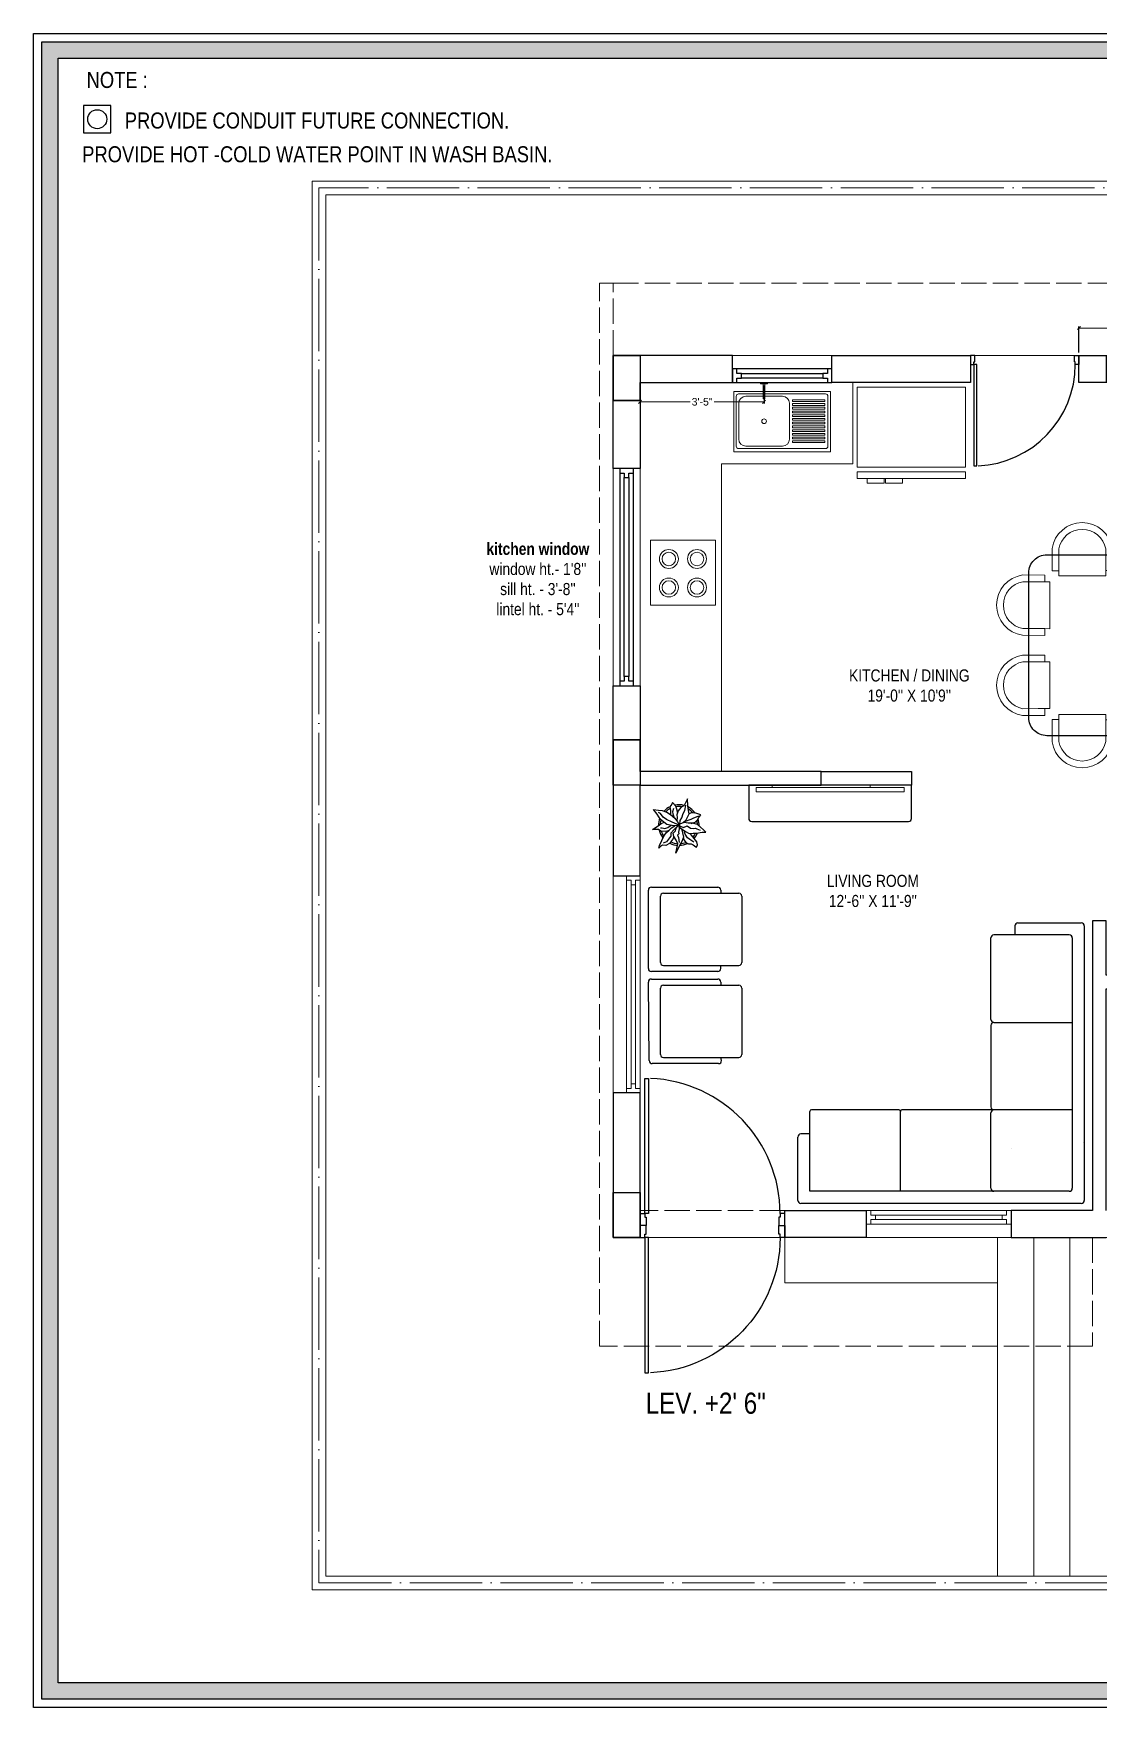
# Model space of a CAD drawing. Header units: millimetres. Extents: x 56222 to 3066687, y -650199 to -121287.
# Drawn here: x 147312 to 147665, y -179192 to -178637 of the extents above; entities that cross this region are included whole.
import ezdxf

# ---------------------------------------------------------------- set-up
doc = ezdxf.new("R2010")
doc.units = ezdxf.units.MM
doc.header["$MEASUREMENT"] = 0
doc.header["$PDMODE"] = 35
doc.linetypes.add('ACAD_ISO02W100', pattern=[15, 12, -3])
doc.linetypes.add('ACAD_ISO04W100', pattern=[30, 24, -3, 0, -3])
doc.layers.get('Defpoints').update_dxf_attribs({"color": 220})
for name, color, linetype in [('AR DOOR', 40, 'Continuous'), ('AR ELE-5', 134, 'Continuous'), ('GROUND FLOOR  ( Text )', 251, 'Continuous'), ('str coll', 6, 'Continuous')]:
    doc.layers.add(name, color=color, linetype=linetype)
for name, color, linetype, lineweight in [('CENTERLINE ( COLUMN ) ~ DIM', 7, 'Continuous', 9), ('COLUMN', 1, 'Continuous', 30), ('dim05', 1, 'Continuous', 13), ('FIRST FLOOR ( TEXT )', 7, 'Continuous', 9), ('FUR', 250, 'Continuous', 0), ('FURNITURE', 32, 'Continuous', 9), ('GROUND FLOOR', 7, 'Continuous', 9), ('GROUND FLOOR  ( PLINE )', 251, 'Continuous', 30), ('GROUND FLOOR ( DW_RAIL )', 7, 'Continuous', 9), ('NAME PLATE', 7, 'Continuous', 25), ('sec. mark', 5, 'Continuous', 25), ('wall', 7, 'Continuous', 30), ('XX~SLAB ( BEAM )~ ( DIM )', 7, 'Continuous', 9)]:
    doc.layers.add(name, color=color, linetype=linetype, lineweight=lineweight)
doc.layers.add('XX~SLAB ( PLINE )', color=251, linetype='Continuous', plot=False)
doc.styles.add('Arial', font='arial.ttf')
doc.styles.add("Cn_BT_0'-0", font='swissc.ttf')
doc.styles.add('DATE', font='swissc.ttf', dxfattribs={"height": 6.75})
doc.styles.add('KATHA', font='swissc.ttf')
doc.styles.get("Standard").update_dxf_attribs({"font": 'arial.ttf', "height": 6})
doc.dimstyles.new('ISO-25', dxfattribs={"dimtxt": 2.5, "dimasz": 1, "dimexe": 0.5, "dimexo": 1, "dimtad": 0, "dimdec": 1, "dimlunit": 4, "dimtxsty": 'Standard', "dimblk": 'OBLIQUE', "dimcen": 2.5, "dimclrd": 1, "dimclre": 1, "dimclrt": 5, "dimadec": 0, "dimazin": 0, "dimtfac": 1, "dimtdec": 1, "dimtmove": 0, "dimatfit": 3, "dimfxl": 1, "dimlwd": -1, "dimarcsym": 0})

# ---------------------------------------------------------------- blocks, each defined once
blk = doc.blocks.new('LAYOUT FILE')
at = {"layer": 'NAME PLATE', "true_color": 0xd39e00}
h = blk.add_hatch(color=42, dxfattribs=at)
h.paths.add_polyline_path([(3346889.83, -513806.18), (3346889.83, -514260.7), (3347535.56, -514260.7), (3347535.56, -513806.18)])
h.paths.add_polyline_path([(3346894.36, -513810.71), (3347531.03, -513810.71), (3347531.03, -514256.17), (3346894.36, -514256.17)], flags=16)
at = {"layer": 'NAME PLATE', "color": 42, "true_color": 0xd39e00}
for points in [[(3346887.56, -513803.91), (3347537.83, -513803.91), (3347537.83, -514262.96), (3346887.56, -514262.96)], [(3346889.83, -513806.18), (3347535.56, -513806.18), (3347535.56, -514260.7), (3346889.83, -514260.7)], [(3346894.36, -513810.71), (3347531.03, -513810.71), (3347531.03, -514256.17), (3346894.36, -514256.17)]]:
    blk.add_lwpolyline(points, close=True, dxfattribs=at)
blk = doc.blocks.new('sf sfs')
at = {"layer": 'FURNITURE'}
blk.add_line((3348685.97, -514612.12), (3348664.42, -514612.12), dxfattribs=at)
blk.add_lwpolyline([(3348664.42, -514612.12), (3348664.42, -514590.57), (3348685.97, -514590.57), (3348685.97, -514612.12)], dxfattribs=at)
for centre, radius in [((3348670.49, -514596.83), 3.14), ((3348670.49, -514596.83), 2.24), ((3348679.82, -514596.83), 3.14), ((3348679.82, -514596.83), 2.24), ((3348670.49, -514606.3), 3.14), ((3348670.49, -514606.3), 2.24), ((3348679.82, -514606.3), 3.14), ((3348679.82, -514606.3), 2.24)]:
    blk.add_circle(centre, radius, dxfattribs=at)
blk = doc.blocks.new('*U150')
for points in [[(-40, 0), (0, 0), (0, 30), (10, 30), (10, 100), (-40, 100)], [(0, 0), (0, -1120), (30, -1120), (30, 0)], [(1160, 0), (1120, 0), (1120, 30), (1110, 30), (1110, 100), (1160, 100)]]:
    blk.add_lwpolyline(points, close=True)
at = {"layer": 'AR ELE-5', "linetype": 'ByBlock', "ltscale": 15}
blk.add_arc((-2, 1), 1122, 272.373, 359.9653, dxfattribs=at)
blk = doc.blocks.new('*U20')
for points in [[(0, 0), (0, 1120), (30, 1120), (30, 0)], [(-40, 0), (0, 0), (0, -30), (10, -30), (10, -100), (-40, -100)], [(1160, 0), (1120, 0), (1120, -30), (1110, -30), (1110, -100), (1160, -100)]]:
    blk.add_lwpolyline(points, close=True)
at = {"layer": 'AR ELE-5', "linetype": 'ByBlock', "ltscale": 15}
blk.add_arc((-2, -1), 1122, 0.0347, 87.627, dxfattribs=at)
blk = doc.blocks.new('ARPLS010')
at = {"linetype": 'ByBlock'}
for p, q in [((-0.295, 0.42), (-0.302, 0.309)), ((-0.278, 0.467), (-0.295, 0.42)), ((-0.248, 0.54), (-0.278, 0.467)), ((-0.182, 0.493), (-0.248, 0.54)), ((-0.222, 0.484), (-0.164, 0.347)), ((-0.125, 0.459), (-0.182, 0.493)), ((-0.072, 0.404), (-0.125, 0.459)), ((-0.013, 0.459), (-0.044, 0.336)), ((0.121, 0.605), (-0.013, 0.459)), ((0.077, 0.412), (0.091, 0.447)), ((0.091, 0.447), (0.125, 0.522)), ((0.179, 0.666), (0.121, 0.605)), ((0.174, 0.573), (0.179, 0.666)), ((0.2, 0.432), (0.174, 0.573)), ((0.203, 0.352), (0.2, 0.432)), ((0.409, 0.44), (0.33, 0.38)), ((0.484, 0.459), (0.409, 0.44)), ((0.542, 0.434), (0.484, 0.459)), ((0.485, 0.354), (0.533, 0.42)), ((0.533, 0.42), (0.542, 0.434)), ((-0.469, 0.226), (-0.643, 0.216)), ((-0.643, 0.216), (-0.485, 0.134)), ((-0.359, 0.148), (-0.49, 0.172)), ((-0.485, 0.134), (-0.433, 0.051)), ((-0.362, 0.24), (-0.469, 0.226)), ((-0.433, 0.051), (-0.349, -0.011)), ((-0.278, 0.254), (-0.362, 0.24)), ((-0.287, 0.106), (-0.359, 0.148)), ((-0.302, 0.309), (-0.276, 0.258)), ((-0.18, 0.073), (-0.287, 0.106)), ((-0.21, 0.227), (-0.278, 0.254)), ((-0.132, 0.18), (-0.21, 0.227)), ((-0.111, 0.036), (-0.18, 0.073)), ((-0.164, 0.347), (-0.139, 0.295)), ((-0.139, 0.295), (-0.08, 0.131)), ((-0.063, 0.111), (-0.132, 0.18)), ((-0.013, 0.022), (-0.111, 0.036)), ((-0.084, -0.034), (0.007, 0.018)), ((0.003, 0.011), (-0.076, -0.16)), ((-0.038, 0.302), (-0.072, 0.404)), ((-0.049, 0.232), (-0.065, 0.135)), ((-0.065, 0.135), (-0.024, 0.018)), ((-0.044, 0.336), (-0.049, 0.232)), ((-0.024, 0.018), (0.009, 0.005)), ((0.006, -0.002), (0.068, 0.032)), ((0.007, 0.018), (0.02, -0.121)), ((0.009, 0.005), (0.056, 0.114)), ((0.015, 0.209), (0.08, 0.288)), ((0.056, 0.114), (0.015, 0.209)), ((0.017, -0.002), (0.091, 0.009)), ((0.068, 0.032), (0.16, 0.165)), ((0.082, 0.358), (0.077, 0.412)), ((0.08, 0.288), (0.082, 0.358)), ((0.088, 0.065), (0.187, 0.091)), ((0.091, 0.009), (0.173, -0.011)), ((0.227, 0.157), (0.132, 0.131)), ((0.16, 0.165), (0.204, 0.254)), ((0.173, -0.011), (0.212, 0.004)), ((0.187, 0.091), (0.297, 0.116)), ((0.204, 0.254), (0.203, 0.352)), ((0.212, 0.004), (0.252, -0.03)), ((0.252, 0.313), (0.216, 0.287)), ((0.318, 0.213), (0.227, 0.157)), ((0.33, 0.38), (0.252, 0.313)), ((0.297, 0.116), (0.408, 0.071)), ((0.309, 0.109), (0.368, 0.128)), ((0.309, -0.01), (0.43, 0.006)), ((0.356, 0.269), (0.318, 0.213)), ((0.425, 0.373), (0.356, 0.269)), ((0.368, 0.128), (0.432, 0.176)), ((0.408, 0.071), (0.482, 0.024)), ((0.432, 0.176), (0.459, 0.236)), ((0.459, 0.303), (0.485, 0.354)), ((0.459, 0.236), (0.459, 0.303)), ((0.482, 0.024), (0.689, -0.072)), ((-0.464, -0.073), (-0.558, -0.152)), ((-0.558, -0.152), (-0.517, -0.172)), ((-0.517, -0.172), (-0.447, -0.216)), ((-0.366, -0.036), (-0.464, -0.073)), ((-0.447, -0.216), (-0.363, -0.202)), ((-0.336, -0.142), (-0.413, -0.121)), ((-0.368, -0.496), (-0.363, -0.408)), ((-0.306, -0.033), (-0.366, -0.036)), ((-0.363, -0.202), (-0.263, -0.2)), ((-0.363, -0.408), (-0.318, -0.29)), ((-0.349, -0.011), (-0.256, -0.05)), ((-0.269, -0.135), (-0.336, -0.142)), ((-0.318, -0.29), (-0.259, -0.2)), ((-0.199, -0.38), (-0.287, -0.45)), ((-0.193, -0.113), (-0.269, -0.135)), ((-0.259, -0.2), (-0.168, -0.1)), ((-0.256, -0.05), (-0.185, -0.038)), ((-0.138, -0.304), (-0.199, -0.38)), ((-0.185, -0.038), (-0.114, -0.046)), ((-0.168, -0.1), (-0.084, -0.034)), ((-0.017, -0.291), (-0.141, -0.446)), ((-0.076, -0.16), (-0.138, -0.304)), ((-0.114, -0.046), (-0.093, -0.036)), ((-0.042, -0.432), (-0.071, -0.352)), ((0.02, -0.121), (-0.017, -0.291)), ((0.059, -0.27), (0.005, -0.185)), ((0.01, -0.014), (0.017, -0.002)), ((0.078, -0.064), (0.01, -0.014)), ((0.016, -0.023), (0.116, -0.122)), ((0.07, -0.179), (0.018, -0.1)), ((0.08, -0.342), (0.059, -0.27)), ((0.064, -0.446), (0.066, -0.407)), ((0.066, -0.407), (0.08, -0.342)), ((0.121, -0.239), (0.07, -0.179)), ((0.138, -0.083), (0.078, -0.064)), ((0.116, -0.122), (0.201, -0.195)), ((0.184, -0.299), (0.121, -0.239)), ((0.197, -0.135), (0.138, -0.083)), ((0.141, -0.261), (0.16, -0.336)), ((0.16, -0.336), (0.15, -0.445)), ((0.252, -0.362), (0.184, -0.299)), ((0.283, -0.123), (0.197, -0.135)), ((0.201, -0.195), (0.272, -0.198)), ((0.252, -0.03), (0.309, -0.01)), ((0.376, -0.416), (0.252, -0.362)), ((0.272, -0.198), (0.311, -0.225)), ((0.277, -0.114), (0.357, -0.156)), ((0.37, -0.064), (0.283, -0.123)), ((0.311, -0.225), (0.415, -0.304)), ((0.357, -0.156), (0.455, -0.226)), ((0.462, -0.021), (0.37, -0.064)), ((0.415, -0.304), (0.447, -0.388)), ((0.455, -0.226), (0.503, -0.317)), ((0.689, -0.072), (0.462, -0.021)), ((0.503, -0.317), (0.494, -0.398)), ((0.494, -0.398), (0.528, -0.452)), ((-0.382, -0.625), (-0.368, -0.496)), ((-0.269, -0.533), (-0.382, -0.625)), ((-0.287, -0.45), (-0.314, -0.498)), ((-0.141, -0.446), (-0.269, -0.533)), ((0.002, -0.48), (-0.042, -0.432)), ((0.104, -0.646), (0.002, -0.48)), ((0.106, -0.5), (0.104, -0.646)), ((0.15, -0.445), (0.106, -0.5)), ((0.502, -0.472), (0.376, -0.416)), ((0.567, -0.494), (0.502, -0.472)), ((0.528, -0.452), (0.567, -0.494))]:
    blk.add_line(p, q, dxfattribs=at)
for radius, start, end in [(0.5, 87.2367, 107.9154), (0.458, 91.6596, 104.0784), (0.5, 49.0791, 67.0324), (0.458, 49.8461, 63.9764), (0.5, 164.9216, 191.0302), (0.458, 169.9629, 188.6517), (0.5, 126.2799, 152.7042), (0.458, 130.7647, 148.9789), (0.458, 5.0517, 21.9108), (0.5, 1.3782, 25.7565), (0.5, 205.1623, 226.3204), (0.458, 207.232, 224.0819), (0.5, 283.5324, 308.8712), (0.458, 289.266, 306.1107), (0.458, 334.5625, 357.1532), (0.5, 333.6991, 357.5577), (0.5, 249.553, 272.4234), (0.458, 252.8522, 267.711)]:
    blk.add_arc((0, 0), radius, start, end, dxfattribs=at)
blk = doc.blocks.new('SED S')
at = {"layer": 'FURNITURE', "elevation": -0.07, "flags": 128}
for points in [[(3340639.61, -514630.85), (3340639.61, -514629.27), (3340645.24, -514629.27), (3340645.24, -514630.85)], [(3340645.71, -514630.85), (3340645.71, -514629.27), (3340651.34, -514629.27), (3340651.34, -514630.85)]]:
    blk.add_lwpolyline(points, dxfattribs=at)
at = {"layer": 'FURNITURE', "elevation": -0.07}
for points in [[(3340618.66, -514630.85), (3340618.66, -514633.06), (3340654.66, -514633.06), (3340654.66, -514630.85)], [(3340618.66, -514634.61), (3340618.66, -514661.17), (3340654.66, -514661.17), (3340654.66, -514634.61)]]:
    blk.add_lwpolyline(points, close=True, dxfattribs=at)
blk = doc.blocks.new('SD DSD')
at = {"layer": 'FURNITURE'}
for p, q in [((3348486.7, -514623.32), (3348486.68, -514619.42)), ((3348486.7, -514623.32), (3348502.25, -514623.25)), ((3348502.23, -514619.34), (3348502.25, -514623.25)), ((3348483.69, -514625.26), (3348479.79, -514625.25)), ((3348483.69, -514625.26), (3348483.66, -514640.81)), ((3348505.76, -514625.26), (3348509.66, -514625.25)), ((3348505.76, -514625.26), (3348505.79, -514640.81)), ((3348479.75, -514640.8), (3348483.66, -514640.81)), ((3348509.7, -514640.8), (3348505.79, -514640.81)), ((3348479.75, -514651.77), (3348483.66, -514651.76)), ((3348483.69, -514667.31), (3348483.66, -514651.76)), ((3348505.76, -514667.31), (3348505.79, -514651.76)), ((3348509.7, -514651.77), (3348505.79, -514651.76)), ((3348483.69, -514667.31), (3348479.79, -514667.32)), ((3348505.76, -514667.31), (3348509.66, -514667.32)), ((3348486.7, -514669.25), (3348486.68, -514673.16)), ((3348486.7, -514669.25), (3348502.25, -514669.32)), ((3348502.23, -514673.23), (3348502.25, -514669.32))]:
    blk.add_line(p, q, dxfattribs=at)
at = {"layer": 'FURNITURE', "flags": 128}
for points in [[(3348502.23, -514621.56), (3348504.46, -514621.55), (3348504.42, -514614.17, 0.853613), (3348484.42, -514614.22), (3348484.46, -514621.65), (3348486.68, -514621.64)], [(3348502.22, -514619.34), (3348502.23, -514621.56), (3348502.2, -514614.36, 0.835758), (3348486.65, -514614.39), (3348486.67, -514619.42), (3348486.68, -514621.64)], [(3348481.97, -514640.8), (3348481.97, -514643.02), (3348474.58, -514643.01, -0.853613), (3348474.58, -514623.01), (3348482.01, -514623.02), (3348482.01, -514625.25)], [(3348507.48, -514640.8), (3348507.48, -514643.02), (3348514.87, -514643.01, 0.853613), (3348514.87, -514623.01), (3348507.44, -514623.02), (3348507.44, -514625.25)], [(3348479.75, -514640.79), (3348481.97, -514640.8), (3348474.77, -514640.78, -0.835758), (3348474.76, -514625.23), (3348479.79, -514625.24), (3348482.01, -514625.25)], [(3348509.7, -514640.79), (3348507.48, -514640.8), (3348514.68, -514640.78, 0.835758), (3348514.69, -514625.23), (3348509.66, -514625.24), (3348507.44, -514625.25)], [(3348481.97, -514651.77), (3348481.97, -514649.55), (3348474.58, -514649.57, 0.853613), (3348474.58, -514669.57), (3348482.01, -514669.55), (3348482.01, -514667.32)], [(3348479.75, -514651.78), (3348481.97, -514651.77), (3348474.77, -514651.79, 0.835758), (3348474.76, -514667.34), (3348479.79, -514667.33), (3348482.01, -514667.33)], [(3348507.48, -514651.77), (3348507.48, -514649.55), (3348514.87, -514649.57, -0.853613), (3348514.87, -514669.57), (3348507.44, -514669.55), (3348507.44, -514667.32)], [(3348509.7, -514651.78), (3348507.48, -514651.77), (3348514.68, -514651.79, -0.835758), (3348514.69, -514667.34), (3348509.66, -514667.33), (3348507.44, -514667.33)], [(3348502.23, -514671.01), (3348504.46, -514671.02), (3348504.42, -514678.4, -0.853613), (3348484.42, -514678.36), (3348484.46, -514670.92), (3348486.68, -514670.93)], [(3348502.22, -514673.23), (3348502.23, -514671.01), (3348502.2, -514678.21, -0.835758), (3348486.65, -514678.18), (3348486.67, -514673.16), (3348486.68, -514670.93)]]:
    blk.add_lwpolyline(points, format="xyb", dxfattribs=at)
at = {"layer": 'FURNITURE', "lineweight": 30}
blk.add_lwpolyline([(3348506.78, -514676.29), (3348482.68, -514676.29, -0.414214), (3348476.68, -514670.29), (3348476.68, -514622.29, -0.414214), (3348482.68, -514616.29), (3348506.78, -514616.29, -0.414214), (3348512.78, -514622.29), (3348512.78, -514670.29, -0.414214)], format="xyb", close=True, dxfattribs=at)
blk = doc.blocks.new('_Oblique')
at = {"layer": 'wall', "color": 0, "lineweight": -2}
blk.add_line((-0.5, -0.5), (0.5, 0.5), dxfattribs=at)
blk = doc.blocks.new('*D733')
at = {"layer": 'Defpoints', "color": 0, "lineweight": 30, "transparency": 16777216}
for p in [(147513.39, -178753.08), (147554.49, -178753.08, 0), (147513.39, -178759.48)]:
    blk.add_point(p, dxfattribs=at)
at = {"layer": 'dim05', "color": 1, "linetype": 'Continuous', "lineweight": -2, "transparency": 16777216}
for p, q in [((147513.39, -178754.08), (147513.39, -178759.98)), ((147554.49, -178754.08), (147554.49, -178759.98))]:
    blk.add_line(p, q, dxfattribs=at)
at = {"layer": 'dim05', "color": 1, "linetype": 'Continuous', "transparency": 16777216}
for p, q in [((147513.39, -178759.48), (147529.99, -178759.48)), ((147554.49, -178759.48), (147537.89, -178759.48))]:
    blk.add_line(p, q, dxfattribs=at)
at = {"layer": 'dim05', "color": 1, "transparency": 16777216, "rotation": 180}
blk.add_blockref('_Oblique', (147513.39, -178759.48), dxfattribs=at)
at = {"layer": 'dim05', "color": 1, "transparency": 16777216}
blk.add_blockref('_Oblique', (147554.49, -178759.48), dxfattribs=at)
at = {"layer": 'dim05', "color": 5, "lineweight": 25, "transparency": 16777216, "insert": (147533.94, -178759.48), "char_height": 2.5, "attachment_point": 5, "style": 'Arial'}
blk.add_mtext('3\'-5"', dxfattribs=at)
blk = doc.blocks.new('*D734')
at = {"layer": 'Defpoints', "color": 0, "lineweight": 30, "transparency": 16777216}
for p in [(147723.45, -178735.01), (147658.89, -178744.08), (147723.45, -178744.08)]:
    blk.add_point(p, dxfattribs=at)
at = {"layer": 'dim05', "color": 1, "linetype": 'Continuous', "lineweight": -2, "transparency": 16777216}
for p, q in [((147658.89, -178743.08), (147658.89, -178734.51)), ((147723.45, -178743.08), (147723.45, -178734.51))]:
    blk.add_line(p, q, dxfattribs=at)
at = {"layer": 'dim05', "color": 1, "linetype": 'Continuous', "transparency": 16777216}
for p, q in [((147658.89, -178735.01), (147687.22, -178735.01)), ((147723.45, -178735.01), (147695.12, -178735.01))]:
    blk.add_line(p, q, dxfattribs=at)
at = {"layer": 'dim05', "color": 1, "transparency": 16777216, "rotation": 180}
blk.add_blockref('_Oblique', (147658.89, -178735.01), dxfattribs=at)
at = {"layer": 'dim05', "color": 1, "transparency": 16777216}
blk.add_blockref('_Oblique', (147723.45, -178735.01), dxfattribs=at)
at = {"layer": 'dim05', "color": 5, "lineweight": 25, "transparency": 16777216, "insert": (147691.17, -178735.01), "char_height": 2.5, "attachment_point": 5, "style": 'Arial'}
blk.add_mtext('5\'-5"', dxfattribs=at)

msp = doc.modelspace()

# ---------------------------------------------------------------- linework, layer by layer
at = {"lineweight": 9}
for points in [[(147600.891, -178888.796), (147600.891, -178887.349), (147551.891, -178887.349), (147551.891, -178888.796)], [(147589.61, -178887.349), (147589.61, -178886.583), (147557.173, -178886.583), (147557.173, -178887.349)]]:
    msp.add_lwpolyline(points, close=True, dxfattribs=at)
at = {"layer": 'CENTERLINE ( COLUMN ) ~ DIM'}
for p, q in [((147504.391, -178759.083), (147513.391, -178759.083)), ((147504.391, -178781.583), (147513.391, -178781.583)), ((147504.391, -178853.583), (147513.391, -178853.583))]:
    msp.add_line(p, q, dxfattribs=at)
at = {"layer": 'COLUMN'}
for points in [[(147504.391, -178744.083), (147513.391, -178744.083), (147513.391, -178759.083), (147504.391, -178759.083)], [(147658.891, -178744.083), (147667.891, -178744.083), (147667.891, -178753.083), (147658.891, -178753.083)], [(147504.391, -178871.583), (147513.391, -178871.583), (147513.391, -178886.583), (147504.391, -178886.583)], [(147504.391, -179021.583), (147513.391, -179021.583), (147513.391, -179036.583), (147504.391, -179036.583)]]:
    msp.add_lwpolyline(points, close=True, dxfattribs=at)
at = {"layer": 'FUR'}
for p, q in [((147636.671, -179006.895), (147636.671, -179006.895)), ((147660.26, -179004.895), (147660.26, -179004.895))]:
    msp.add_line(p, q, dxfattribs=at)
at = {"layer": 'FURNITURE'}
for p, q in [((147545.277, -178774.182, -0.001), (147545.277, -178757.641, -0.001)), ((147546.051, -178756.866, -0.001), (147574.899, -178756.866, -0.001)), ((147548.409, -178757.641, -0.001), (147560.575, -178757.641, -0.001)), ((147575.674, -178757.641, -0.001), (147575.674, -178774.182, -0.001)), ((147546.085, -178771.858, -0.001), (147546.085, -178759.965, -0.001)), ((147562.899, -178759.965, -0.001), (147562.899, -178771.858, -0.001)), ((147574.899, -178774.956, -0.001), (147546.051, -178774.956, -0.001)), ((147560.575, -178774.182, -0.001), (147548.409, -178774.182, -0.001))]:
    msp.add_line(p, q, dxfattribs=at)
at = {"layer": 'FURNITURE', "lineweight": 30}
for p, q in [((147516.119, -178947.364), (147516.119, -178921.364)), ((147517.119, -178920.364), (147539.119, -178920.364)), ((147520.119, -178945.364), (147520.119, -178923.364)), ((147521.119, -178922.364), (147546.119, -178922.364)), ((147540.119, -178921.364), (147540.119, -178922.364)), ((147547.119, -178923.364), (147547.119, -178945.364)), ((147637.675, -178933.221), (147637.675, -178936.221)), ((147638.675, -178932.221), (147659.675, -178932.221)), ((147660.675, -178933.221), (147660.675, -179024.221)), ((147629.675, -178964.221), (147629.675, -178937.221)), ((147652.675, -178936.221), (147630.675, -178936.221)), ((147655.675, -178936.221), (147652.675, -178936.221)), ((147656.675, -178937.221), (147656.675, -179020.221)), ((147521.119, -178946.364), (147524.119, -178946.364)), ((147524.119, -178946.364), (147546.119, -178946.364)), ((147540.119, -178947.364), (147540.119, -178946.364)), ((147516.383, -178977.882), (147516.119, -178951.864)), ((147539.119, -178948.364), (147517.119, -178948.364)), ((147517.119, -178950.864), (147539.119, -178950.864)), ((147540.119, -178951.864), (147540.119, -178952.864)), ((147520.119, -178975.864), (147520.119, -178953.864)), ((147521.119, -178952.864), (147546.119, -178952.864)), ((147547.119, -178953.864), (147547.119, -178975.864)), ((147629.675, -178966.221), (147629.675, -178993.221)), ((147630.675, -178965.221), (147656.675, -178965.221)), ((147539.383, -178978.882), (147517.383, -178978.882)), ((147521.119, -178976.864), (147524.119, -178976.864)), ((147524.119, -178976.864), (147546.119, -178976.864)), ((147540.383, -178977.882), (147540.119, -178976.864)), ((147569.675, -179021.221), (147569.675, -178994.721)), ((147599.175, -178994.221), (147570.175, -178994.221)), ((147599.675, -179021.221), (147599.675, -178994.721)), ((147656.675, -178994.221), (147600.175, -178994.221)), ((147629.675, -179020.221), (147629.675, -178995.221)), ((147569.675, -179002.221), (147566.675, -179002.221)), ((147565.675, -179024.221), (147565.675, -179003.221)), ((147655.675, -179021.221), (147569.675, -179021.221)), ((147659.675, -179025.221), (147566.675, -179025.221))]:
    msp.add_line(p, q, dxfattribs=at)
at = {"layer": 'FURNITURE', "elevation": -0.001}
for points in [[(147544.492, -178776.092), (147576.492, -178776.092), (147576.492, -178756.092), (147544.492, -178756.092)], [(147563.922, -178758.821), (147574.651, -178758.821), (147574.651, -178759.408), (147563.922, -178759.408)], [(147563.922, -178760.057), (147574.651, -178760.057), (147574.651, -178760.644), (147563.922, -178760.644)], [(147563.922, -178761.292), (147574.651, -178761.292), (147574.651, -178761.879), (147563.922, -178761.879)], [(147563.922, -178762.528), (147574.651, -178762.528), (147574.651, -178763.115), (147563.922, -178763.115)], [(147563.922, -178763.764), (147574.651, -178763.764), (147574.651, -178764.351), (147563.922, -178764.351)], [(147563.922, -178765), (147574.651, -178765), (147574.651, -178765.587), (147563.922, -178765.587)], [(147563.922, -178766.236), (147574.651, -178766.236), (147574.651, -178766.823), (147563.922, -178766.823)], [(147563.922, -178767.472), (147574.651, -178767.472), (147574.651, -178768.059), (147563.922, -178768.059)], [(147563.922, -178768.707), (147574.651, -178768.707), (147574.651, -178769.294), (147563.922, -178769.294)], [(147563.922, -178769.943), (147574.651, -178769.943), (147574.651, -178770.53), (147563.922, -178770.53)], [(147563.922, -178771.179), (147574.651, -178771.179), (147574.651, -178771.766), (147563.922, -178771.766)], [(147563.922, -178772.415), (147574.651, -178772.415), (147574.651, -178773.002), (147563.922, -178773.002)]]:
    msp.add_lwpolyline(points, close=True, dxfattribs=at)
at = {"layer": 'FURNITURE', "lineweight": 30}
msp.add_lwpolyline([(147573.391, -178882.083), (147603.391, -178882.083), (147603.391, -178886.583), (147573.391, -178886.583)], close=True, dxfattribs=at)
msp.add_lwpolyline([(147603.391, -178897.583), (147603.391, -178886.583), (147549.391, -178886.583), (147549.391, -178897.583, 0.4142136), (147550.391, -178898.583), (147602.391, -178898.583, 0.4142136)], format="xyb", close=True, dxfattribs=at)
at = {"layer": 'FURNITURE'}
msp.add_circle((147554.492, -178765.911, -0.001), 0.762, dxfattribs=at)
for centre, radius, start, end in [((147546.051, -178757.641, -0.001), 0.775, 90, 180), ((147548.409, -178759.965, -0.001), 2.324, 90, 180), ((147560.575, -178759.965, -0.001), 2.324, 0, 90), ((147574.899, -178757.641, -0.001), 0.775, 0, 90), ((147546.051, -178774.182, -0.001), 0.775, 180, 270), ((147548.409, -178771.858, -0.001), 2.324, 180, 270), ((147560.575, -178771.858, -0.001), 2.324, 270, 0), ((147574.899, -178774.182, -0.001), 0.775, 270, 0)]:
    msp.add_arc(centre, radius, start, end, dxfattribs=at)
at = {"layer": 'FURNITURE', "lineweight": 30}
for centre, radius, start, end in [((147517.119, -178921.364), 1, 90, 180), ((147521.119, -178923.364), 1, 90, 180), ((147539.119, -178921.364), 1, 0, 90), ((147546.119, -178923.364), 1, 0, 90), ((147638.675, -178933.221), 1, 90, 180), ((147659.675, -178933.221), 1, 0, 90), ((147630.675, -178937.221), 1, 90, 180), ((147655.675, -178937.221), 1, 0, 90), ((147521.119, -178945.364), 1, 180, 270), ((147546.119, -178945.364), 1, 270, 0), ((147517.119, -178947.364), 1, 180, 270), ((147517.119, -178951.864), 1, 90, 180), ((147539.119, -178947.364), 1, 270, 0), ((147539.119, -178951.864), 1, 0, 90), ((147521.119, -178953.864), 1, 90, 180), ((147546.119, -178953.864), 1, 0, 90), ((147630.675, -178964.221), 1, 180, 270), ((147630.675, -178966.221), 1, 90, 180), ((147517.383, -178977.882), 1, 180, 270), ((147521.119, -178975.864), 1, 180, 270), ((147539.383, -178977.882), 1, 270, 0), ((147546.119, -178975.864), 1, 270, 0), ((147570.175, -178994.721), 0.5, 90, 180), ((147599.175, -178994.721), 0.5, 0, 90), ((147600.175, -178994.721), 0.5, 90, 180), ((147630.675, -178993.221), 1, 180, 270), ((147630.675, -178995.221), 1, 90, 180), ((147566.675, -179003.221), 1, 90, 180), ((147566.675, -179024.221), 1, 180, 270), ((147630.675, -179020.221), 1, 180, 270), ((147630.675, -179020.221), 1, 180, 270), ((147655.675, -179020.221), 1, 270, 0), ((147659.675, -179024.221), 1, 270, 0)]:
    msp.add_arc(centre, radius, start, end, dxfattribs=at)
at = {"layer": 'GROUND FLOOR'}
for p, q in [((147404.641, -178686.333), (147904.891, -178686.333)), ((147404.641, -178686.333), (147404.641, -179153.333)), ((147409.141, -178690.833), (147904.891, -178690.833)), ((147409.141, -178690.833), (147409.141, -179148.833)), ((147504.391, -178744.083), (147504.391, -179036.583)), ((147904.891, -178744.083), (147504.391, -178744.083)), ((147622.891, -178744.083), (147622.891, -178753.083)), ((147658.891, -178744.083), (147658.891, -178753.083)), ((147513.391, -178753.083), (147513.391, -178873.083)), ((147622.891, -178753.083), (147513.391, -178753.083)), ((147741.391, -178753.083), (147658.891, -178753.083)), ((147513.391, -178781.583), (147504.391, -178781.583)), ((147513.391, -178853.583), (147504.391, -178853.583)), ((147573.391, -178882.083), (147513.391, -178882.083)), ((147573.391, -178882.083), (147573.391, -178886.583)), ((147513.391, -178886.583), (147513.391, -179036.583)), ((147573.391, -178886.583), (147513.391, -178886.583)), ((147513.391, -178916.583), (147504.391, -178916.583)), ((147513.391, -178988.583), (147504.391, -178988.583)), ((147663.391, -179027.583), (147561.391, -179027.583)), ((147561.391, -179027.583), (147561.391, -179036.583)), ((147904.891, -179036.583), (147504.391, -179036.583)), ((147631.891, -179036.583), (147631.891, -179148.833)), ((147643.891, -179036.583), (147643.891, -179148.833)), ((147655.891, -179036.583), (147655.891, -179148.833)), ((147409.141, -179148.833), (147904.891, -179148.833)), ((147404.641, -179153.333), (147904.891, -179153.333))]:
    msp.add_line(p, q, dxfattribs=at)
at = {"layer": 'GROUND FLOOR', "linetype": 'ACAD_ISO02W100', "ltscale": 0.7}
for p, q in [((147504.391, -178744.083), (147504.391, -178720.083)), ((147561.391, -179027.583), (147513.391, -179027.583))]:
    msp.add_line(p, q, dxfattribs=at)
at = {"layer": 'GROUND FLOOR', "color": 1, "linetype": 'ACAD_ISO04W100'}
msp.add_lwpolyline([(147904.891, -178688.583), (147406.891, -178688.583), (147406.891, -179151.083), (147904.891, -179151.083)], dxfattribs=at)
at = {"layer": 'GROUND FLOOR', "color": 1, "linetype": 'ACAD_ISO02W100', "ltscale": 0.7}
msp.add_lwpolyline([(147663.391, -179036.583), (147663.391, -179072.583), (147499.891, -179072.583), (147499.891, -178720.083), (147504.391, -178720.083)], dxfattribs=at)
at = {"layer": 'GROUND FLOOR', "linetype": 'ACAD_ISO02W100', "ltscale": 0.7}
msp.add_lwpolyline([(147504.391, -178720.083), (147900.391, -178720.083)], dxfattribs=at)
at = {"layer": 'GROUND FLOOR  ( PLINE )'}
for points in [[(147543.992, -178744.083), (147504.391, -178744.083), (147504.391, -178759.083), (147513.391, -178759.083), (147513.391, -178753.083), (147543.992, -178753.083)], [(147576.992, -178744.083), (147622.891, -178744.083), (147622.891, -178753.083), (147576.992, -178753.083)], [(147513.391, -178781.583), (147504.391, -178781.583), (147504.391, -178759.083), (147513.391, -178759.083)], [(147513.391, -178871.583), (147504.391, -178871.583), (147504.391, -178853.583), (147513.391, -178853.583)], [(147513.391, -178886.583), (147573.391, -178886.583), (147573.391, -178882.083), (147513.391, -178882.083), (147513.391, -178871.583), (147504.391, -178871.583), (147504.391, -178916.583), (147513.391, -178916.583)], [(147513.391, -178988.583), (147504.391, -178988.583), (147504.391, -179036.583), (147513.391, -179036.583)], [(147561.391, -179027.583), (147588.391, -179027.583), (147588.391, -179036.583), (147561.391, -179036.583)]]:
    msp.add_lwpolyline(points, close=True, dxfattribs=at)
msp.add_lwpolyline([(147667.891, -179027.583), (147667.891, -178954.083), (147709.891, -178954.083), (147709.891, -178931.583), (147705.391, -178931.583), (147705.391, -178949.583), (147667.891, -178949.583), (147667.891, -178931.583), (147663.391, -178931.583), (147663.391, -179027.583), (147636.391, -179027.583), (147636.391, -179036.583), (147667.891, -179036.583)], dxfattribs=at)
at = {"layer": 'GROUND FLOOR ( DW_RAIL )'}
for points in [[(147513.391, -178988.583), (147513.391, -178987.083), (147511.891, -178987.083), (147511.891, -178985.583), (147510.391, -178985.583), (147510.391, -178919.583), (147511.891, -178919.583), (147511.891, -178918.083), (147513.391, -178918.083), (147513.391, -178916.583), (147508.891, -178916.583), (147508.891, -178918.083), (147510.391, -178918.083), (147510.391, -178919.583), (147511.891, -178919.583), (147511.891, -178985.583), (147510.391, -178985.583), (147510.391, -178987.083), (147508.891, -178987.083), (147508.891, -178988.583), (147513.391, -178988.583), (147513.391, -178916.583), (147508.891, -178916.583), (147508.891, -178988.583)], [(147588.391, -179027.583), (147636.391, -179027.583), (147636.391, -179036.583), (147588.391, -179036.583)], [(147636.391, -179027.583), (147634.891, -179027.583), (147634.891, -179029.083), (147633.391, -179029.083), (147633.391, -179030.583), (147591.391, -179030.583), (147591.391, -179029.083), (147589.891, -179029.083), (147589.891, -179027.583), (147588.391, -179027.583), (147588.391, -179032.083), (147589.891, -179032.083), (147589.891, -179030.583), (147591.391, -179030.583), (147591.391, -179029.083), (147633.391, -179029.083), (147633.391, -179030.583), (147634.891, -179030.583), (147634.891, -179032.083), (147636.391, -179032.083), (147636.391, -179027.583), (147588.391, -179027.583), (147588.391, -179032.083), (147636.391, -179032.083)]]:
    msp.add_lwpolyline(points, close=True, dxfattribs=at)
at = {"layer": 'XX~SLAB ( BEAM )~ ( DIM )'}
for p, q in [((147543.992, -178753.083), (147543.992, -178744.083)), ((147576.992, -178753.083), (147576.992, -178744.083)), ((147583.891, -178780.083), (147583.891, -178753.083)), ((147540.391, -178882.083), (147540.391, -178780.083)), ((147540.391, -178780.083), (147583.891, -178780.083))]:
    msp.add_line(p, q, dxfattribs=at)
at = {"layer": 'XX~SLAB ( BEAM )~ ( DIM )', "color": 6, "lineweight": 30, "elevation": 0.233}
msp.add_lwpolyline([(147328.789, -178670.299), (147337.861, -178670.299), (147337.908, -178661.25), (147328.836, -178661.25)], close=True, dxfattribs=at)
at = {"layer": 'XX~SLAB ( BEAM )~ ( DIM )', "color": 18, "lineweight": 18, "true_color": 0x000000, "elevation": -0.001}
for points in [[(147553.35, -178753.083), (147555.634, -178753.083), (147555.634, -178753.461), (147553.35, -178753.461)], [(147554.189, -178753.461), (147554.79, -178753.461), (147554.79, -178758.505), (147554.189, -178758.505)]]:
    msp.add_lwpolyline(points, close=True, dxfattribs=at)
at = {"layer": 'XX~SLAB ( BEAM )~ ( DIM )'}
msp.add_lwpolyline([(147561.391, -179036.583), (147631.891, -179036.583), (147631.891, -179051.621), (147561.391, -179051.621)], close=True, dxfattribs=at)
at = {"layer": 'XX~SLAB ( BEAM )~ ( DIM )', "color": 6, "lineweight": 30}
msp.add_circle((147333.36, -178665.775, 0.233), 3.157, dxfattribs=at)
at = {"layer": 'XX~SLAB ( PLINE )'}
for points in [[(147543.992, -178753.083), (147545.492, -178753.083), (147545.492, -178751.583), (147546.992, -178751.583), (147546.992, -178750.083), (147573.992, -178750.083), (147573.992, -178751.583), (147575.492, -178751.583), (147575.492, -178753.083), (147576.992, -178753.083), (147576.992, -178748.583), (147575.492, -178748.583), (147575.492, -178750.083), (147573.992, -178750.083), (147573.992, -178751.583), (147546.992, -178751.583), (147546.992, -178750.083), (147545.492, -178750.083), (147545.492, -178748.583), (147543.992, -178748.583), (147543.992, -178753.083), (147576.992, -178753.083), (147576.992, -178748.583), (147543.992, -178748.583)], [(147511.141, -178853.583), (147511.141, -178852.083), (147509.641, -178852.083), (147509.641, -178850.583), (147508.141, -178850.583), (147508.141, -178784.583), (147509.641, -178784.583), (147509.641, -178783.083), (147511.141, -178783.083), (147511.141, -178781.583), (147506.641, -178781.583), (147506.641, -178783.083), (147508.141, -178783.083), (147508.141, -178784.583), (147509.641, -178784.583), (147509.641, -178850.583), (147508.141, -178850.583), (147508.141, -178852.083), (147506.641, -178852.083), (147506.641, -178853.583), (147511.141, -178853.583), (147511.141, -178781.583), (147506.641, -178781.583), (147506.641, -178853.583)]]:
    msp.add_lwpolyline(points, close=True, dxfattribs=at)

# ---------------------------------------------------------------- block references
at = {"lineweight": 35, "rotation": 180}
msp.add_blockref('SED S', (3488239.984, -693415.751, 0.07), dxfattribs=at)
at = {"lineweight": 35}
msp.add_blockref('sf sfs', (-3201147.577, 335785.26), dxfattribs=at)
at = {"xscale": 13.47973786482115, "yscale": 13.47973786482115, "zscale": 13.47973786482115, "rotation": 270.106449045987}
msp.add_blockref('ARPLS010', (147526.201, -178899.803), dxfattribs=at)
at = {"layer": 'AR DOOR', "linetype": 'ByBlock', "lineweight": -2, "extrusion": (0, 0, -1)}
for name, p, xscale, yscale, zscale in [('*U150', (-147624.091, -178747.083), -0.02999999999997555, 0.02999999999997555, -0.02999999999997555), ('*U20', (-147514.991, -179028.583), -0.04000000000002399, 0.04000000000002399, -0.04000000000002399)]:
    msp.add_blockref(name, p, dxfattribs=dict(at, xscale=xscale, yscale=yscale, zscale=zscale))
at = {"layer": 'AR DOOR', "linetype": 'ByBlock', "lineweight": -2, "extrusion": (0, 0, -1), "xscale": 0.04000000000002399, "yscale": 0.04000000000002399, "zscale": -0.04000000000002399, "rotation": 180}
msp.add_blockref('*U20', (-147514.991, -179036.583), dxfattribs=at)
at = {"layer": 'NAME PLATE', "lineweight": 0, "xscale": 1.209046105522275, "yscale": 1.209046105522275, "zscale": 1.209046105522275}
msp.add_blockref('LAYOUT FILE', (-3899229.164, 442575.266, 0.126), dxfattribs=at)
at = {"layer": 'str coll', "lineweight": 35}
msp.add_blockref('SD DSD', (-3200834.438, 335806.126), dxfattribs=at)

# ---------------------------------------------------------------- texts
at = {"layer": 'FIRST FLOOR ( TEXT )', "char_height": 4, "attachment_point": 5, "style": 'KATHA'}
for s, insert in [("{\\fSwis721 Cn BT|b1|i0|c0|p34;kitchen window }\\Pwindow ht.- 1'8''\\Psill ht. - 3'-8'' \\Plintel ht. - 5'4''", (147479.483, -178818.241)), ("KITCHEN / DINING\\P19'-0'' X 10'9''", (147602.64, -178853.557)), ("LIVING ROOM\\P12'-6'' X 11'-9''", (147590.561, -178921.653))]:
    msp.add_mtext(s, dxfattribs=dict(at, insert=insert))
at = {"layer": 'GROUND FLOOR  ( Text )', "color": 1, "insert": (147535.135, -179091.515), "char_height": 7, "attachment_point": 5, "style": "Cn_BT_0'-0"}
msp.add_mtext('LEV. +2\' 6"', dxfattribs=at)
at = {"layer": 'sec. mark', "lineweight": 20, "style": 'DATE'}
for s, height, p in [('NOTE :', 5.3157, (147329.827, -178655.422)), ('PROVIDE CONDUIT FUTURE CONNECTION. ', 5.31572, (147342.477, -178668.866)), ('PROVIDE HOT -COLD WATER POINT IN WASH BASIN. ', 5.31572, (147328.37, -178680.058))]:
    msp.add_text(s, height=height, dxfattribs=at).set_placement(p)

# ---------------------------------------------------------------- dimensions: what is measured, and where the dimension line sits
at = {"layer": 'dim05', "color": 27, "lineweight": 25, "true_color": 0x7d5120}
for base, p1, p2, picture, middle in [((147723.451, -178735.006), (147658.891, -178744.083), (147723.451, -178744.083), '*D734', (147691.171, -178735.006)), ((147513.391, -178759.478), (147554.492, -178753.083, -0.001), (147513.391, -178753.083), '*D733', (147533.942, -178759.478))]:
    dim = msp.add_linear_dim(base=base, p1=p1, p2=p2, dimstyle='ISO-25', override={"dimdec": 0, "dimtxsty": 'Arial'}, dxfattribs=at)
    dim.commit()
    dim.dimension.update_dxf_attribs({"geometry": picture, "text_midpoint": middle})

doc.saveas('drawing.dxf')
